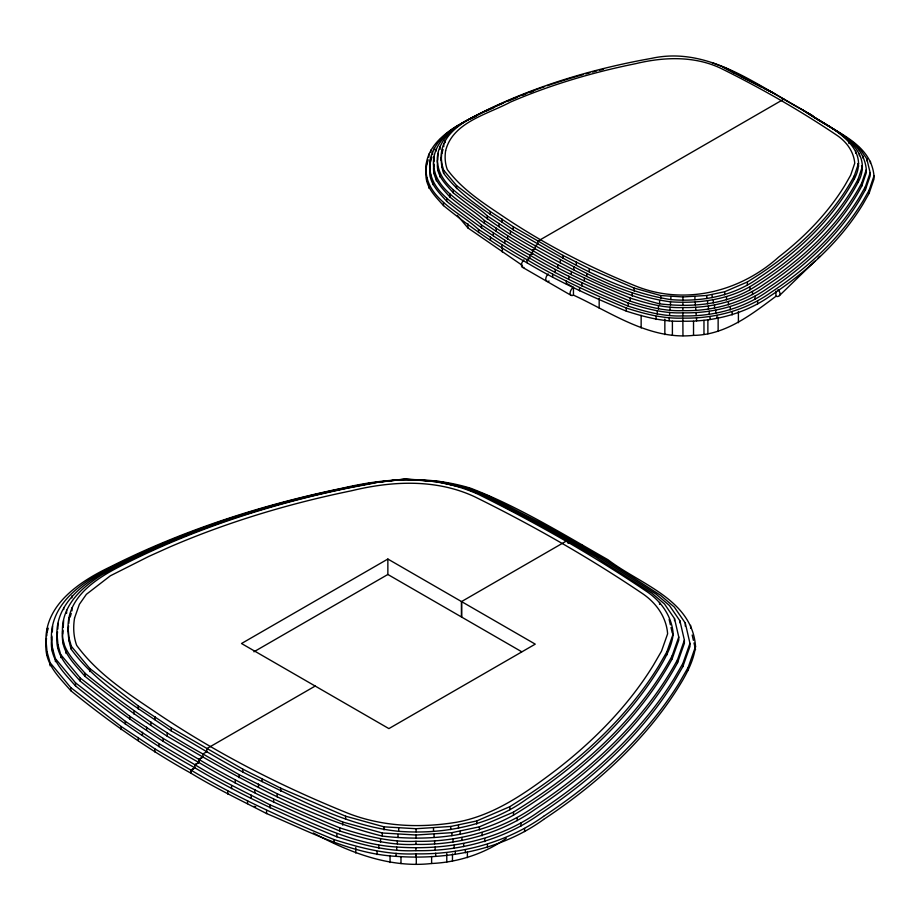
<?xml version="1.0" encoding="UTF-8"?>
<svg xmlns="http://www.w3.org/2000/svg" width="920" height="920" viewBox="0 0 920 920"><rect width="100%" height="100%" fill="white"/><g stroke="black" fill="none" stroke-linecap="round" stroke-linejoin="round"><path stroke-width="1.38" d="M461.553 601.588L461.553 617.021L461.541 601.577L566.007 541.247M567.375 283.866L573.459 287.385A4.738 2.737 -60 0 0 570.112 293.181A4.738 2.737 -60 0 0 573.459 295.113C611.547 312.697 649.577 340.124 693.53 335.374C725.362 335.087 751.606 314.433 775.939 296.286L775.939 291.123M527.022 262.798C497.444 246.376 469.786 226.849 443.497 205.597C435.148 196.132 424.936 186.668 426.017 172.914C423.487 144.9 450.639 128.144 472.65 117.691A481.355 277.909 0 0 1 476.445 115.805M426.017 172.914L426.707 161.931M426.017 169.82C426.604 199.157 460.069 212.232 478.549 229.459C494.546 239.809 510.243 250.608 527.022 259.704L529.759 258.163C500.342 241.88 472.868 222.467 446.74 201.353C438.725 192.188 428.731 183.114 429.812 169.809C427.8 149.891 442.566 134.355 458.631 125.039M429.812 169.809L430.479 159.068M429.812 166.715C430.479 195.419 463.496 208.012 481.47 224.974C497.409 235.29 513.038 246.019 529.759 255.07L532.484 253.517C503.24 237.383 475.95 218.097 449.995 197.121C442.313 188.243 432.526 179.561 433.607 166.704C431.123 141.415 455.009 125.603 475.145 116.253A477.744 275.827 0 0 1 503.504 103.017M433.607 166.704L433.826 164.243M434.044 161.77L434.263 156.204M801.872 109.48C822.813 124.465 873.252 143.531 854.358 178.802A469.694 271.181 0 0 1 759.172 277.564C733.815 296.136 701.753 302.082 670.898 299.632C613.502 290.777 563.074 257.841 513.245 229.804C488.761 212.727 461.713 197.627 443.647 173.282C441.784 168.21 441.128 162.794 441.232 157.412C440.473 134.918 462.518 122.061 480.159 113.378A469.694 271.181 0 0 1 651.21 58.431C708.515 45.666 757.39 85.744 804.62 111.067C826.413 126.247 877.45 146.383 858.026 182.459A473.65 273.458 0 0 1 749.915 289.811C722.487 305.164 690.241 307.441 659.606 303.841C606.05 290.294 557.716 262.108 510.45 234.37C490.647 221.559 471.684 207.644 453.284 192.867C445.947 184.287 436.367 176.007 437.437 163.611C435.436 144.969 449.259 130.49 464.301 121.82A473.65 273.458 0 0 1 544.571 86.652M437.759 160.023L438.069 153.341M441.232 160.505L441.841 150.477M46 640.308L47.012 651.751L50.082 662.699L70.782 687.596L121.141 726.501L154.87 748.88L190.911 770.074L190.911 773.168C148.315 749.547 108.548 721.383 70.782 690.69C58.627 676.591 44.24 663.607 46 643.402C43.608 604.854 80.224 581.118 110.906 566.559A716.185 413.482 0 0 1 342.654 488.14C384.709 478.216 428.95 475.352 470.718 488.267C518.949 506.816 563.189 534.301 607.994 559.74C639.676 584.154 692.265 599.288 695.531 646.519C693.76 660.525 686.78 673.704 679.397 685.664A716.185 413.482 0 0 1 543.57 819.456M46 643.402L46.506 638.319M46.77 635.778L47.15 628.866M190.911 770.074L194.89 767.809C152.547 744.395 113.045 716.404 75.509 685.918C63.997 672.658 49.691 659.467 51.508 640.285C49.082 602.841 84.778 579.979 114.494 565.846M51.508 640.285L51.922 636.111M52.336 631.948L52.612 626.083M51.508 637.181L52.486 648.278L55.384 658.605L75.509 682.824L125.407 721.372L158.964 743.624L194.89 764.716L198.869 762.461C156.78 739.243 117.53 711.436 80.247 681.145C69.218 668.311 55.2 655.684 57.005 637.157C54.544 600.829 89.332 578.829 118.082 565.133M57.005 637.157L57.546 631.775M57.822 629.084L58.086 623.3M405.467 479.251L437.437 481.7L462.783 487.496L481.493 494.799L543.938 527.091L595.895 557.083L651.808 593.135L664.458 603.934L674.509 618.573L678.764 637.031L678.764 640.124L672.14 658.904A699.085 403.615 0 0 1 513.452 815.189C473.65 837.568 426.822 841.144 382.283 836.084C305.014 816.81 235.324 776.204 167.198 736.207C138.713 717.761 111.458 697.682 85.031 676.361C74.485 663.952 60.777 651.9 62.571 634.029C60.432 606.82 80.81 587.822 102.2 574.655A699.085 403.615 0 0 1 372.933 483.046C408.112 476.698 445.268 479.458 478.066 494.224C536.601 523.112 593.365 555.462 647.45 592.02C661.514 601.772 671.876 616.481 673.187 633.869C671.922 646.587 665.171 658.363 658.639 669.185A693.737 400.534 0 0 1 527.068 798.779C490.153 825.757 443.601 834.693 398.682 831.312C349.968 826.528 305.635 802.573 262.154 781.632C230.644 767.05 201.445 748.063 171.292 730.963C136.091 706.353 97.129 684.606 71.346 649.417C68.885 642.482 68.011 635.133 68.068 627.808C67.436 595.033 99.567 576.472 125.281 563.718A693.737 400.534 0 0 1 349.772 487.749L374.302 483.046M62.571 634.029L62.962 630.119M63.227 627.52L63.618 620.529M68.068 630.901L68.575 625.865M68.828 623.346L69.081 617.745M426.707 165.025L428.168 159.815M430.479 162.161L431.894 157.113M441.841 153.571L443.003 149.454M47.15 631.959L48.254 628.188M70.173 617.101L71.254 613.375M854.358 178.802L854.358 175.708L858.59 163.277M858.026 182.459L858.026 179.365L862.431 166.428M433.607 163.611C434.366 191.682 466.911 203.791 484.403 220.489C500.261 230.759 515.832 241.442 532.484 250.424L532.519 253.54C563.638 272.251 596.723 287.258 630.223 301.162C647.346 306.601 664.746 311.409 682.881 310.626C711.919 311.328 741.14 303.6 764.922 286.649A477.744 275.827 0 0 0 861.741 186.105L861.741 183.011L866.318 169.59C863.362 138.644 828.322 128.869 807.404 112.642M861.741 186.105L866.318 172.684L866.318 169.59M532.519 253.54L529.839 255.116C561.2 273.918 594.515 289.041 628.233 303.048C645.99 308.717 664.067 313.605 682.87 312.823C712.896 313.501 743.164 305.624 767.786 288.086A481.355 277.909 0 0 0 859.602 196.903L865.409 186.668L870.159 172.742L866.766 158.734L859.061 147.671L849.494 139.552M529.759 255.07L529.839 258.209C561.2 277.012 594.515 292.135 628.233 306.141C645.99 311.811 664.067 316.698 682.87 315.916C712.896 316.595 743.164 308.717 767.786 291.18A481.355 277.909 0 0 0 859.602 199.996L865.409 189.761L870.159 175.835L870.159 172.742M529.839 258.209L527.16 259.785C558.762 278.691 592.296 293.917 626.255 308.016C644.644 313.916 663.377 318.884 682.858 318.101C713.874 318.757 745.188 310.741 770.638 292.617A485.139 280.094 0 0 0 863.178 200.721L869.089 190.314L874 175.904C870.872 142.312 832.945 131.675 810.152 114.229M527.022 259.704L527.16 262.878C558.762 281.784 592.296 297.01 626.255 311.109C644.644 317.009 663.377 321.977 682.858 321.207C713.874 321.85 745.188 313.835 770.638 295.711A485.139 280.094 0 0 0 863.178 203.814L869.089 193.407L874 178.998L874 175.904M68.068 627.808L68.965 637.847L71.346 646.323L89.769 668.495L138.264 705.95L171.292 727.869L242.776 769.131L280.726 788.198L345.609 816.201L384.008 826.838L416.093 828.724L450.754 826.47L476.732 820.95L509.818 806.679L527.091 795.696A693.737 400.534 0 0 0 658.662 666.091L666.827 651.923L673.187 633.869M672.14 658.904L672.14 655.799L678.764 637.031M114.517 565.857A710.585 410.251 0 0 1 344.425 488.037L370.219 483.08L405.225 478.963L440.369 481.666L468.084 488.002L488.382 495.926L551.597 528.609L603.969 558.854L660.583 595.344L674.303 607.062L685.285 623.058L689.954 643.356L682.835 663.561L674.222 678.454A710.585 410.251 0 0 1 539.453 811.198C498.375 841.029 446.556 850.574 396.704 847.009C351.589 844.364 311.017 821.905 270.112 804.908C244.881 791.879 219.259 779.665 195.017 764.796L198.927 762.496C243.765 789.463 291.479 811.026 339.767 830.978C364.55 838.787 389.747 845.641 415.978 844.399C458.263 845.238 500.721 833.773 535.359 809.14A704.915 406.985 0 0 0 677.545 662.791L677.522 659.686L684.388 640.193L679.926 620.816L669.415 605.486L656.213 594.228L599.955 557.957L547.791 527.838L484.955 495.351L465.451 487.738L438.909 481.666M677.522 662.779L684.388 643.287L684.388 640.193M194.89 764.716L195.017 767.889C240.2 794.995 288.224 816.718 336.858 836.809C362.56 844.951 388.723 851.908 415.909 850.666C459.643 851.471 503.619 839.787 539.476 814.303A710.585 410.251 0 0 0 674.245 681.559L682.835 666.655L689.954 646.449L689.954 643.356M543.57 816.362A716.185 413.482 0 0 0 679.431 682.582L688.148 667.437L695.531 646.519M779.47 295.55L814.878 261.234M817.914 258.301L819.938 256.335A4.738 3.323 45.9 0 1 819.294 256.91M506.264 838.315C484.598 853.714 458.194 862.293 431.618 863.5C389.769 868.273 349.497 852.506 313.306 832.968M441.232 157.412L441.933 164.346L443.647 170.189L456.527 185.53L490.291 211.496L513.245 226.711L562.89 255.369L589.226 268.617L634.202 288.109L660.767 295.55L682.916 296.941L706.801 295.481L724.661 291.743L747.362 281.991L759.184 274.47A469.694 271.181 0 0 0 854.358 175.708M437.437 160.517C438.299 187.933 470.373 199.571 487.358 215.993C503.148 226.216 518.65 236.842 535.256 245.755L535.256 248.848L532.519 250.447C563.638 269.157 596.723 284.165 630.223 298.068C647.346 303.508 664.746 308.315 682.881 307.533C711.919 308.234 741.14 300.506 764.922 283.555A477.744 275.827 0 0 0 861.741 183.011M198.927 762.496L198.927 759.402C243.765 786.37 291.479 807.932 339.767 827.885C364.55 835.693 389.747 842.547 415.978 841.305C458.263 842.145 500.721 830.679 535.359 806.046A704.915 406.985 0 0 0 677.545 659.697M543.593 819.467C501.101 850.206 447.546 859.993 396.048 856.359C349.922 853.771 308.372 831.013 266.582 813.567C241.236 800.469 215.487 788.187 191.107 773.283L191.107 770.189C236.624 797.433 284.981 819.317 333.948 839.546C360.559 848.021 387.688 855.082 415.851 853.852C461.035 854.622 506.529 842.697 543.593 816.373M198.927 759.402L202.917 757.068L202.917 753.974C161.058 730.986 122.072 703.34 85.031 673.268C74.485 660.847 60.777 648.807 62.571 630.936M191.107 770.189L195.017 767.889M783.897 99.107L537.912 241.12L537.912 244.214L535.256 245.755C577.921 269.031 621.632 295.308 670.473 301.806C697.728 303.634 725.731 300.23 749.926 286.718A473.65 273.458 0 0 0 858.026 179.365M387.86 559.038L241.511 643.517L388.895 728.606L535.245 644.138L387.86 559.038L387.86 574.482L521.721 651.762M253.92 651.797L387.86 574.482M315.215 686.044L206.804 748.627L206.804 751.72L202.917 753.974L239.039 774.594L277.196 793.764L342.711 822.031L382.283 832.991L416.035 835.003L451.892 832.669L479.4 826.827L513.498 812.119L513.498 815.212M567.962 543.214L569.917 542.087M571.895 544.042L573.873 542.892M575.828 544.858L577.783 543.731M579.738 545.698L581.704 544.559M532.484 250.424L534.727 249.147M57.005 634.064L57.96 644.805L60.685 654.522L80.247 678.051L129.674 716.231L163.058 738.38L198.869 759.368L202.158 757.505M405.341 479.09L371.577 483.057A704.915 406.985 0 0 0 118.093 565.144M255.771 806.725L253.977 806.345M775.939 296.286L776.997 296.504A4.738 3.323 45.9 0 0 779.976 294.296A4.738 3.323 45.9 0 0 777.975 289.754M712.252 62.709L725.213 67.804L771.178 91.724L812.912 115.816M722.66 67.218L727.57 69.15M726.075 69.011L773.789 93.23M732.251 71.886L734.781 73.186M741.083 76.452L761.265 86.905M763.784 88.205L776.388 94.737M522.41 267.248L571.09 295.354M457.286 215.303L467.912 227.941L522.422 265.454M861.511 165.703L862.431 169.521M857.946 163.679L858.59 166.37M692.173 635.03L693.393 640.331M694.002 642.988L695.531 649.612M669.15 619.424L670.393 624.818M671.013 627.52L672.255 632.914M870.458 161.264L870.458 163.323M869.089 190.314L869.089 193.407M866.766 158.734L866.766 160.804M865.409 186.668L865.409 189.761M863.086 156.216L863.086 158.274M859.349 153.697L859.349 155.756M859.061 147.671L859.061 149.742M855.657 151.167L855.657 153.226M848.942 141.507L848.942 143.577M757.62 300.897L757.62 303.991M755.067 296.183L755.067 299.276M752.502 291.456L752.502 294.549M749.926 286.718L749.926 289.811M747.362 281.991L747.362 285.096M738.404 311.454L738.404 322.713M732.147 311.846L732.147 314.939M730.284 306.832L730.284 309.925M728.41 301.806L728.41 304.899M726.535 296.769L726.535 299.862M724.661 291.743L724.661 294.837M718.14 317.354L718.14 331.418M716.967 315.341L716.967 318.435M715.76 310.166L715.76 313.26M714.553 305.003L714.553 308.096M713.322 299.805L713.322 302.898M712.115 294.63L712.115 297.723M710.044 316.445L710.044 319.539M709.228 311.213L709.228 314.306M708.423 305.98L708.423 309.074M707.882 319.711L707.882 333.776M707.606 300.714L707.606 303.807M706.801 295.481L706.801 298.574M703.972 320.332L703.972 334.397M696.532 317.699L696.532 320.804M696.13 312.432L696.13 315.525M695.727 307.153L695.727 310.247M695.324 301.863L695.324 304.957M694.922 296.585L694.922 299.678M693.53 321.31L693.53 335.374M690.644 625.312L690.644 628.406M688.148 667.437L688.148 670.53M685.285 623.058L685.285 626.152M682.916 296.941L682.916 300.035M682.893 302.231L682.893 305.325M682.881 307.533L682.881 310.626M682.87 312.823L682.87 315.916M682.858 318.101L682.962 335.685M682.835 663.561L682.835 666.655M679.926 620.816L679.926 622.874M674.509 618.573L674.509 620.632M672.394 321.264L672.394 335.328M670.898 296.539L670.898 299.632M670.473 301.806L670.473 304.899M670.047 307.108L670.047 310.201M669.622 312.374L669.622 315.468M669.196 317.653L669.196 320.747M666.827 651.923L666.827 655.029M664.849 319.125L664.849 334.592M660.767 295.55L660.767 298.643M659.606 300.748L659.606 303.841M659.571 602.358L659.571 604.428M658.432 305.969L658.432 309.062M657.259 311.167L657.259 314.272M656.098 316.376L656.098 319.47M641.148 315.296L641.148 327.957M634.202 288.109L634.202 291.203M632.224 293.077L632.224 296.171M630.223 298.068L630.223 301.162M628.233 303.048L628.233 306.141M626.255 308.016L626.255 311.109M599.173 298.218L599.173 308.062M589.226 268.617L589.226 271.71M586.81 273.401L586.81 276.494M584.372 278.208L584.372 281.301M581.957 282.992L581.957 286.085M579.554 287.776L579.554 290.869M576.334 261.901L576.334 264.994M573.838 266.65L573.838 269.744M573.459 287.385L573.459 295.113M571.32 271.411L571.32 274.505M568.836 276.149L568.836 279.243M566.341 280.899L566.341 283.992M562.89 255.369L562.89 258.462M560.337 260.072L560.337 263.166M557.761 264.81L557.761 267.904M555.208 269.525L555.208 272.619M552.655 274.24L552.655 277.334M524.584 828.46L524.584 831.553M520.892 823.02L520.892 826.114M517.212 817.581L517.212 820.674M513.245 226.711L513.245 229.804M510.45 231.276L510.45 234.37M509.818 806.679L509.818 809.772M507.61 235.853L507.61 238.947M504.804 240.419L504.804 243.512M502.366 247.952L502.366 252.172M501.929 218.948L501.929 222.042M501.998 244.984L501.998 248.078M499.065 223.48L499.065 226.573M496.179 228.022L496.179 231.115M493.327 232.553L493.327 235.646M490.463 237.084L490.463 240.177M490.291 211.496L490.291 214.59M487.358 215.993L487.358 219.086M487.439 844.48L487.439 847.573M484.771 838.603L484.771 841.696M484.403 220.489L484.403 223.583M482.103 832.726L482.103 835.82M481.47 224.974L481.47 228.068M479.4 826.827L479.4 829.92M478.549 229.459L478.549 232.553M476.732 820.95L476.732 824.044M467.912 223.721L467.912 227.941M467.383 851.989L467.383 857.624M465.37 849.643L465.37 852.736M463.645 843.536L463.645 846.63M461.932 837.442L461.932 840.535M460.195 831.312L460.195 834.405M458.482 825.206L458.482 828.31M456.527 185.53L456.527 188.623M455.308 851.276L455.308 854.369M454.169 845.089L454.169 848.182M453.284 189.773L453.284 192.867M453.031 838.89L453.031 841.984M452.467 854.07L452.467 861.108M451.892 832.669L451.892 835.762M450.754 826.47L450.754 829.564M449.995 194.017L449.995 197.121M446.74 198.26L446.74 201.353M446.786 853.599L446.786 862.029M445.234 140.553L445.234 142.612M443.762 143.623L443.762 146.717M443.647 170.189L443.647 173.282M443.497 202.503L443.497 205.597M441.933 164.346L441.933 167.44M440.197 139.345L440.197 141.404M440.059 146.245L440.059 149.339M440.001 173.96L440.001 177.054M438.161 167.681L438.161 170.775M436.31 148.867L436.31 150.938M436.31 177.732L436.31 180.826M435.689 853.185L435.689 856.279M435.148 846.929L435.148 850.022M434.608 840.684L434.608 843.778M434.401 147.729L434.401 149.787M434.355 171.028L434.355 174.121M434.056 834.394L434.056 837.487M433.515 828.149L433.515 831.243M432.595 151.501L432.595 154.594M432.664 181.505L432.664 184.598M431.618 856.474L431.618 863.5M430.801 150.121L430.801 152.191M430.583 174.363L430.583 177.456M428.892 154.123L428.892 157.216M429.019 185.265L429.019 188.358M426.811 177.709L426.811 180.803M416.288 855.577L416.288 864.018M416.093 828.724L416.093 831.818M416.035 835.003L416.035 838.097M415.978 841.305L415.978 844.399M415.909 847.573L415.909 850.666M415.851 853.852L415.851 856.945M400.982 856.531L400.982 863.569M398.682 828.207L398.682 831.312M398.026 834.463L398.026 837.556M397.359 840.753L397.359 843.847M396.704 847.009L396.704 850.103M396.048 853.265L396.048 856.359M390.057 855.508L390.057 862.546M384.008 826.838L384.008 829.932M382.283 832.991L382.283 836.084M380.535 839.178L380.535 842.271M378.81 845.331L378.81 848.424M377.085 851.483L377.085 854.576M355.787 847.423L355.787 853.047M345.609 816.201L345.609 819.294M342.711 822.031L342.711 825.125M339.767 827.885L339.767 830.978M336.858 833.716L336.858 836.809M333.948 839.546L333.948 842.639M280.726 788.198L280.726 791.303M277.196 793.764L277.196 796.858M273.631 799.353L273.631 802.447M270.112 804.908L270.112 808.001M266.582 810.474L266.582 813.567M262.154 778.538L262.154 781.632M258.508 784.035L258.508 787.129M254.828 789.567L254.828 792.66M251.194 795.064L251.194 798.157M247.549 800.561L247.549 803.666M242.776 769.131L242.776 772.225M239.039 774.594L239.039 777.687M235.278 780.079L235.278 783.173M231.552 785.542L231.552 788.635M227.815 790.993L227.815 794.086M198.869 759.368L198.869 762.461M171.292 727.869L171.292 730.963M167.198 733.113L167.198 736.207M163.058 738.38L163.058 741.474M158.964 743.624L158.964 746.718M154.997 716.68L154.997 719.773M154.87 748.88L154.87 751.973M150.834 721.878L150.834 724.971M146.625 727.087L146.625 730.181M142.451 732.285L142.451 735.379M138.264 705.95L138.264 709.044M138.287 737.483L138.287 740.577M133.998 711.079L133.998 714.173M129.674 716.231L129.674 719.325M125.407 721.372L125.407 724.466M121.141 726.501L121.141 729.594M89.769 668.495L89.769 671.588M85.031 673.268L85.031 676.361M80.247 678.051L80.247 681.145M75.509 682.824L75.509 685.918M71.864 595.884L71.864 597.942M71.978 607.786L71.978 610.88M71.346 646.323L71.346 649.417M70.782 687.596L70.782 690.69M68.965 637.847L68.965 640.941M66.619 610.224L66.619 613.318M66.044 650.417L66.044 653.51M63.698 607.522L63.698 609.581M63.491 641.32L63.491 644.414M60.685 654.522L60.685 657.616M57.96 644.805L57.96 647.898M55.384 658.605L55.384 661.698M52.486 648.278L52.486 651.371M50.082 662.699L50.082 665.793M47.012 651.751L47.012 654.844M549.125 281.06A4.738 2.737 -60 0 1 545.801 279.623A4.738 2.737 -60 0 1 548.251 273.964M470.154 119.14A485.139 280.094 0 0 1 476.548 115.977M486.726 110.871A481.355 277.909 0 0 1 493.936 107.582M508.403 100.935A477.744 275.827 0 0 1 517.074 97.382M522.088 95.404A477.744 275.827 0 0 1 525.884 93.943M529.702 92.506A477.744 275.827 0 0 1 533.542 91.08M547.159 85.767A473.65 273.458 0 0 1 551.045 84.445M552.356 84.007A473.65 273.458 0 0 1 582.992 74.646M585.707 73.887A473.65 273.458 0 0 1 589.8 72.783M592.537 72.047A473.65 273.458 0 0 1 596.666 70.978M599.426 70.276A473.65 273.458 0 0 1 603.577 69.242M523.917 267.386A4.738 2.737 -60 0 1 521.433 265.075A4.738 2.737 -60 0 1 523.917 259.911M672.175 655.81A699.085 403.615 0 0 1 513.452 812.095M445.625 150.708C444.647 157.01 445.061 163.507 447.292 169.521C462.265 189.842 484.104 203.573 504.781 217.499C545.939 245.042 590.295 267.662 636.192 286.235C685.227 305.67 740.186 291.72 778.688 257.048A466.152 269.135 0 0 0 845.25 184.736L850.678 175.156L854.749 163.219C853.737 151.742 846.779 142.129 837.499 135.7C800.124 110.48 760.932 88.136 720.521 68.16C693.921 55.683 663.55 56.959 635.582 63.687A466.152 269.135 0 0 0 510.335 102.12C487.45 114.436 452.778 122.107 445.625 150.708M74.554 618.056C73.036 627.164 73.508 636.594 76.647 645.322C98.014 674.716 129.444 694.496 159.171 714.575C218.431 754.308 282.371 786.83 348.519 813.475C383.007 826.793 420.601 828.195 456.757 822.204C494.235 815.396 525.906 792.81 555.68 770.316A688.597 397.555 0 0 0 623.323 706.456A686.078 396.106 0 0 0 653.464 665.068L661.514 651.141L667.621 633.799C666.379 617.251 656.466 603.279 643.091 593.998C589.294 557.635 532.852 525.469 474.639 496.742C436.057 478.733 392.035 480.895 351.555 490.762A686.078 396.106 0 0 0 279.852 508.15A688.597 397.555 0 0 0 169.245 547.216L148.752 556.439L110.331 575.816L86.365 594.331L79.373 604.325L74.554 618.056"/></g></svg>
